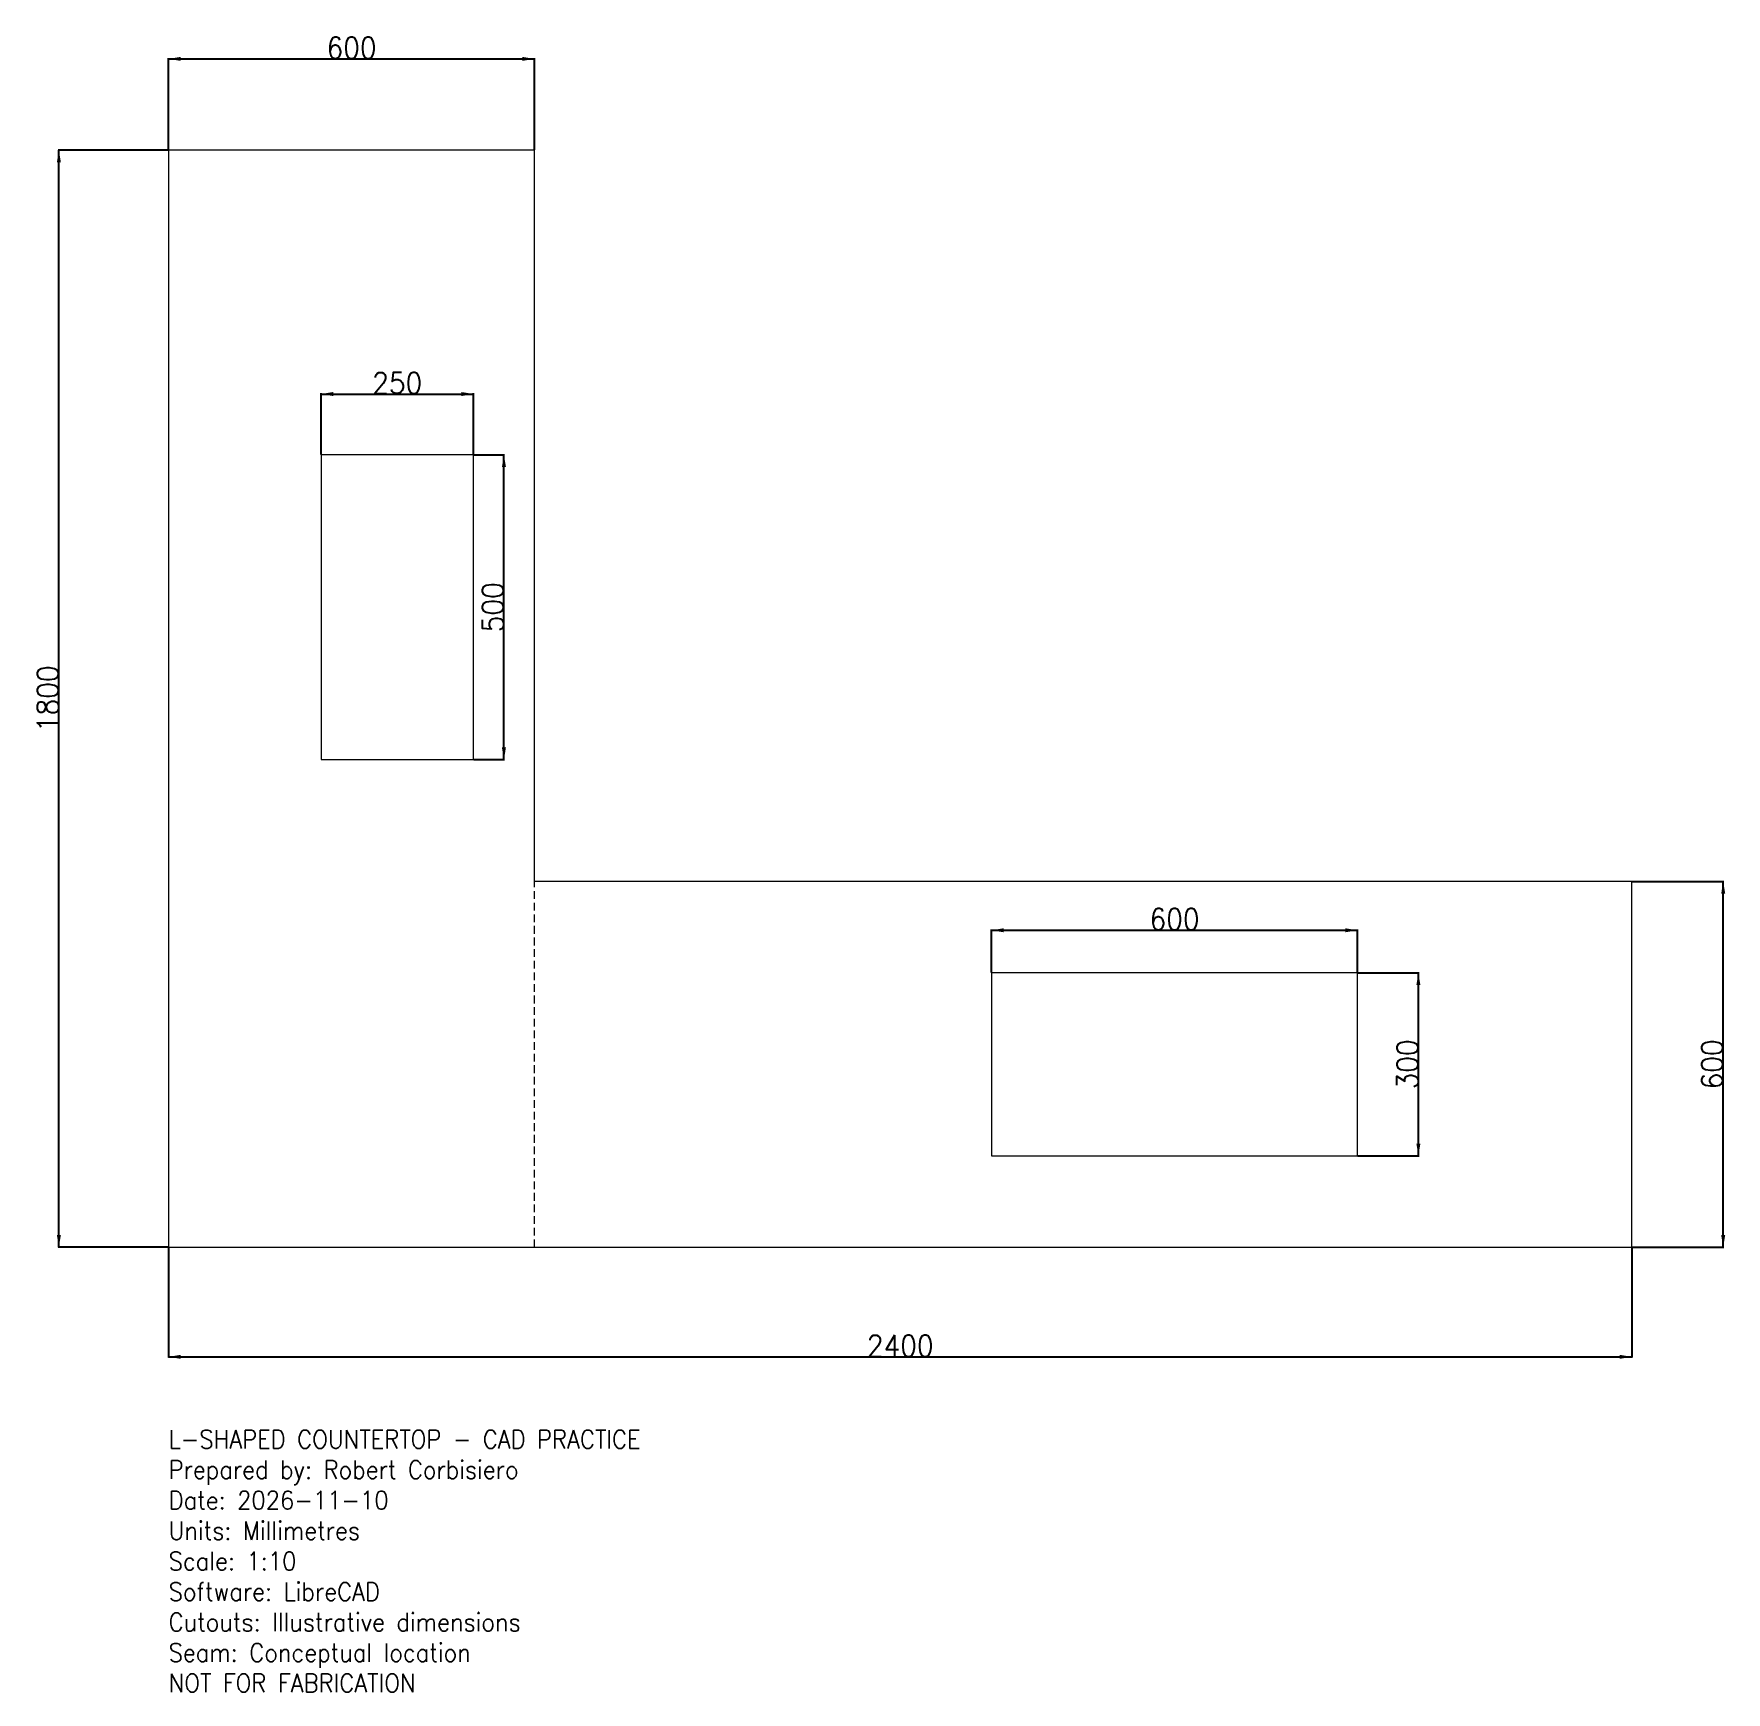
# Model space of a CAD drawing. Header units: millimetres. Extents: x -221 to 2555, y -730 to 1991.
import ezdxf

# ---------------------------------------------------------------- set-up
doc = ezdxf.new("R2010")
doc.units = ezdxf.units.MM
doc.linetypes.add('DASHED', pattern=[19.05, 12.7, -6.35])
for name, color, linetype, lineweight in [('01_COUNTERTOP', 255, 'CONTINUOUS', 0), ('02_CUTOUTS', 1, 'CONTINUOUS', 0), ('03_SEAMS', 4, 'DASHED', 0), ('04_DIMENSIONS', 3, 'CONTINUOUS', 0), ('05_NOTES', 7, 'CONTINUOUS', 0)]:
    doc.layers.add(name, color=color, linetype=linetype, lineweight=lineweight)
doc.styles.get("Standard").update_dxf_attribs({"font": 'standard'})
doc.dimstyles.get("Standard").update_dxf_attribs({"dimtxt": 35, "dimasz": 20, "dimexe": 1.25, "dimexo": 0.625, "dimtad": 0, "dimtoh": 1, "dimdec": 0, "dimzin": 1, "dimdsep": 46, "dimtxsty": 'standard', "dimcen": 0.09, "dimazin": 0, "dimtfac": 1, "dimtdec": 4, "dimtofl": 0, "dimtmove": 0, "dimatfit": 3, "dimfxl": 1, "dimtolj": 1, "dimtzin": 0, "dimarcsym": 0})

# ---------------------------------------------------------------- blocks, each defined once
blk = doc.blocks.new('*D1')
at = {"layer": '04_DIMENSIONS', "color": 0, "linetype": 'ByBlock', "lineweight": -2}
for p, q in [((0, -0.6), (0, -181.2)), ((2400, -0.6), (2400, -181.2)), ((0, -180), (2400, -180))]:
    blk.add_line(p, q, dxfattribs=at)
for points in [[(0, -180), (20, -176.7), (20, -183.3)], [(2400, -180), (2380, -183.3), (2380, -176.7)]]:
    blk.add_solid(points, dxfattribs=at)
at = {"layer": '04_DIMENSIONS', "color": 0, "linetype": 'CONTINUOUS', "lineweight": -2, "insert": (1200, -161.9), "char_height": 35, "width": 101.111, "attachment_point": 5}
blk.add_mtext('2400', dxfattribs=at)
blk = doc.blocks.new('*D2')
at = {"layer": '04_DIMENSIONS', "color": 0, "linetype": 'ByBlock', "lineweight": -2}
for p, q in [((-0.6, 1800), (-181.2, 1800)), ((-180, 0), (-180, 1800)), ((-0.6, 0), (-181.2, 0))]:
    blk.add_line(p, q, dxfattribs=at)
for points in [[(-180, 1800), (-176.7, 1780), (-183.3, 1780)], [(-180, 0), (-183.3, 20), (-176.7, 20)]]:
    blk.add_solid(points, dxfattribs=at)
at = {"layer": '04_DIMENSIONS', "color": 0, "linetype": 'CONTINUOUS', "lineweight": -2, "insert": (-198.1, 900), "char_height": 35, "width": 89.444, "attachment_point": 5, "rotation": 90}
blk.add_mtext('1800', dxfattribs=at)
blk = doc.blocks.new('*D3')
at = {"layer": '04_DIMENSIONS', "color": 0, "linetype": 'ByBlock', "lineweight": -2}
for p, q in [((0, 1800.6), (0, 1951.2)), ((0, 1950), (600, 1950)), ((600, 1800.6), (600, 1951.2))]:
    blk.add_line(p, q, dxfattribs=at)
for points in [[(0, 1950), (20, 1953.3), (20, 1946.7)], [(600, 1950), (580, 1946.7), (580, 1953.3)]]:
    blk.add_solid(points, dxfattribs=at)
at = {"layer": '04_DIMENSIONS', "color": 0, "linetype": 'CONTINUOUS', "lineweight": -2, "insert": (300, 1968.1), "char_height": 35, "width": 70, "attachment_point": 5}
blk.add_mtext('600', dxfattribs=at)
blk = doc.blocks.new('*D4')
at = {"layer": '04_DIMENSIONS', "color": 0, "linetype": 'ByBlock', "lineweight": -2}
for p, q in [((2400.6, 600), (2551.2, 600)), ((2550, 0), (2550, 600)), ((2400.6, 0), (2551.2, 0))]:
    blk.add_line(p, q, dxfattribs=at)
for points in [[(2550, 600), (2553.3, 580), (2546.7, 580)], [(2550, 0), (2546.7, 20), (2553.3, 20)]]:
    blk.add_solid(points, dxfattribs=at)
at = {"layer": '04_DIMENSIONS', "color": 0, "linetype": 'CONTINUOUS', "lineweight": -2, "insert": (2531.9, 300), "char_height": 35, "width": 70, "attachment_point": 5, "rotation": 90}
blk.add_mtext('600', dxfattribs=at)
blk = doc.blocks.new('*D5')
at = {"layer": '04_DIMENSIONS', "color": 0, "linetype": 'ByBlock', "lineweight": -2}
for p, q in [((250, 1300.6), (250, 1401.2)), ((250, 1400), (500, 1400)), ((500, 1300.6), (500, 1401.2))]:
    blk.add_line(p, q, dxfattribs=at)
for points in [[(250, 1400), (270, 1403.3), (270, 1396.7)], [(500, 1400), (480, 1396.7), (480, 1403.3)]]:
    blk.add_solid(points, dxfattribs=at)
at = {"layer": '04_DIMENSIONS', "color": 0, "linetype": 'CONTINUOUS', "lineweight": -2, "insert": (375, 1418.1), "char_height": 35, "width": 70, "attachment_point": 5}
blk.add_mtext('250', dxfattribs=at)
blk = doc.blocks.new('*D6')
at = {"layer": '04_DIMENSIONS', "color": 0, "linetype": 'ByBlock', "lineweight": -2}
for p, q in [((500.6, 1300), (551.2, 1300)), ((550, 800), (550, 1300)), ((500.6, 800), (551.2, 800))]:
    blk.add_line(p, q, dxfattribs=at)
for points in [[(550, 1300), (553.3, 1280), (546.7, 1280)], [(550, 800), (546.7, 820), (553.3, 820)]]:
    blk.add_solid(points, dxfattribs=at)
at = {"layer": '04_DIMENSIONS', "color": 0, "linetype": 'CONTINUOUS', "lineweight": -2, "insert": (531.9, 1050), "char_height": 35, "width": 70, "attachment_point": 5, "rotation": 90}
blk.add_mtext('500', dxfattribs=at)
blk = doc.blocks.new('*D7')
at = {"layer": '04_DIMENSIONS', "color": 0, "linetype": 'ByBlock', "lineweight": -2}
for p, q in [((1350, 450.6), (1350, 521.2)), ((1350, 520), (1950, 520)), ((1950, 450.6), (1950, 521.2))]:
    blk.add_line(p, q, dxfattribs=at)
for points in [[(1350, 520), (1370, 523.3), (1370, 516.7)], [(1950, 520), (1930, 516.7), (1930, 523.3)]]:
    blk.add_solid(points, dxfattribs=at)
at = {"layer": '04_DIMENSIONS', "color": 0, "linetype": 'CONTINUOUS', "lineweight": -2, "insert": (1650, 538.1), "char_height": 35, "width": 70, "attachment_point": 5}
blk.add_mtext('600', dxfattribs=at)
blk = doc.blocks.new('*D8')
at = {"layer": '04_DIMENSIONS', "color": 0, "linetype": 'ByBlock', "lineweight": -2}
for p, q in [((1950.6, 450), (2051.2, 450)), ((2050, 150), (2050, 450)), ((1950.6, 150), (2051.2, 150))]:
    blk.add_line(p, q, dxfattribs=at)
for points in [[(2050, 450), (2053.3, 430), (2046.7, 430)], [(2050, 150), (2046.7, 170), (2053.3, 170)]]:
    blk.add_solid(points, dxfattribs=at)
at = {"layer": '04_DIMENSIONS', "color": 0, "linetype": 'CONTINUOUS', "lineweight": -2, "insert": (2031.9, 300), "char_height": 35, "width": 70, "attachment_point": 5, "rotation": 90}
blk.add_mtext('300', dxfattribs=at)

msp = doc.modelspace()

# ---------------------------------------------------------------- linework, layer by layer
at = {"layer": '01_COUNTERTOP'}
for p, q in [((600, 1800), (0, 1800)), ((0, 1800), (0, 0)), ((600, 600), (600, 1800)), ((2400, 600), (600, 600)), ((2400, 0), (2400, 600)), ((0, 0), (2400, 0))]:
    msp.add_line(p, q, dxfattribs=at)
at = {"layer": '02_CUTOUTS'}
for points in [[(250, 800), (500, 800), (500, 1300), (250, 1300)], [(1350, 150), (1950, 150), (1950, 450), (1350, 450)]]:
    msp.add_lwpolyline(points, close=True, dxfattribs=at)
at = {"layer": '03_SEAMS'}
msp.add_line((600, 0), (600, 600), dxfattribs=at)

# ---------------------------------------------------------------- texts
at = {"layer": '05_NOTES', "insert": (0, -300.2), "char_height": 30, "width": 840, "attachment_point": 1}
msp.add_mtext('L-SHAPED COUNTERTOP - CAD PRACTICE\\PPrepared by: Robert Corbisiero\\PDate: 2026-11-10\\PUnits: Millimetres\\PScale: 1:10\\PSoftware: LibreCAD\\PCutouts: Illustrative dimensions\\PSeam: Conceptual location\\PNOT FOR FABRICATION', dxfattribs=at)

# ---------------------------------------------------------------- dimensions: what is measured, and where the dimension line sits
at = {"layer": '04_DIMENSIONS'}
for base, p1, p2, picture, middle in [((600, 1950), (0, 1800), (600, 1800), '*D3', (300, 1968.1)), ((500, 1400), (250, 1300), (500, 1300), '*D5', (375, 1418.1)), ((1950, 520), (1350, 450), (1950, 450), '*D7', (1650, 538.1)), ((2400, -180), (0, 0), (2400, 0), '*D1', (1200, -161.9))]:
    dim = msp.add_linear_dim(base=base, p1=p1, p2=p2, dimstyle='Standard', dxfattribs=at)
    dim.commit()
    dim.dimension.update_dxf_attribs({"geometry": picture, "text_midpoint": middle})
for base, p1, p2, picture, middle in [((-180, 1800), (0, 0), (0, 1800), '*D2', (-198.1, 900)), ((550, 1300), (500, 800), (500, 1300), '*D6', (531.9, 1050)), ((2550, 600), (2400, 0), (2400, 600), '*D4', (2531.9, 300)), ((2050, 450), (1950, 150), (1950, 450), '*D8', (2031.9, 300))]:
    dim = msp.add_linear_dim(base=base, p1=p1, p2=p2, angle=90, dimstyle='Standard', dxfattribs=at)
    dim.commit()
    dim.dimension.update_dxf_attribs({"geometry": picture, "text_midpoint": middle})

doc.saveas('drawing.dxf')
